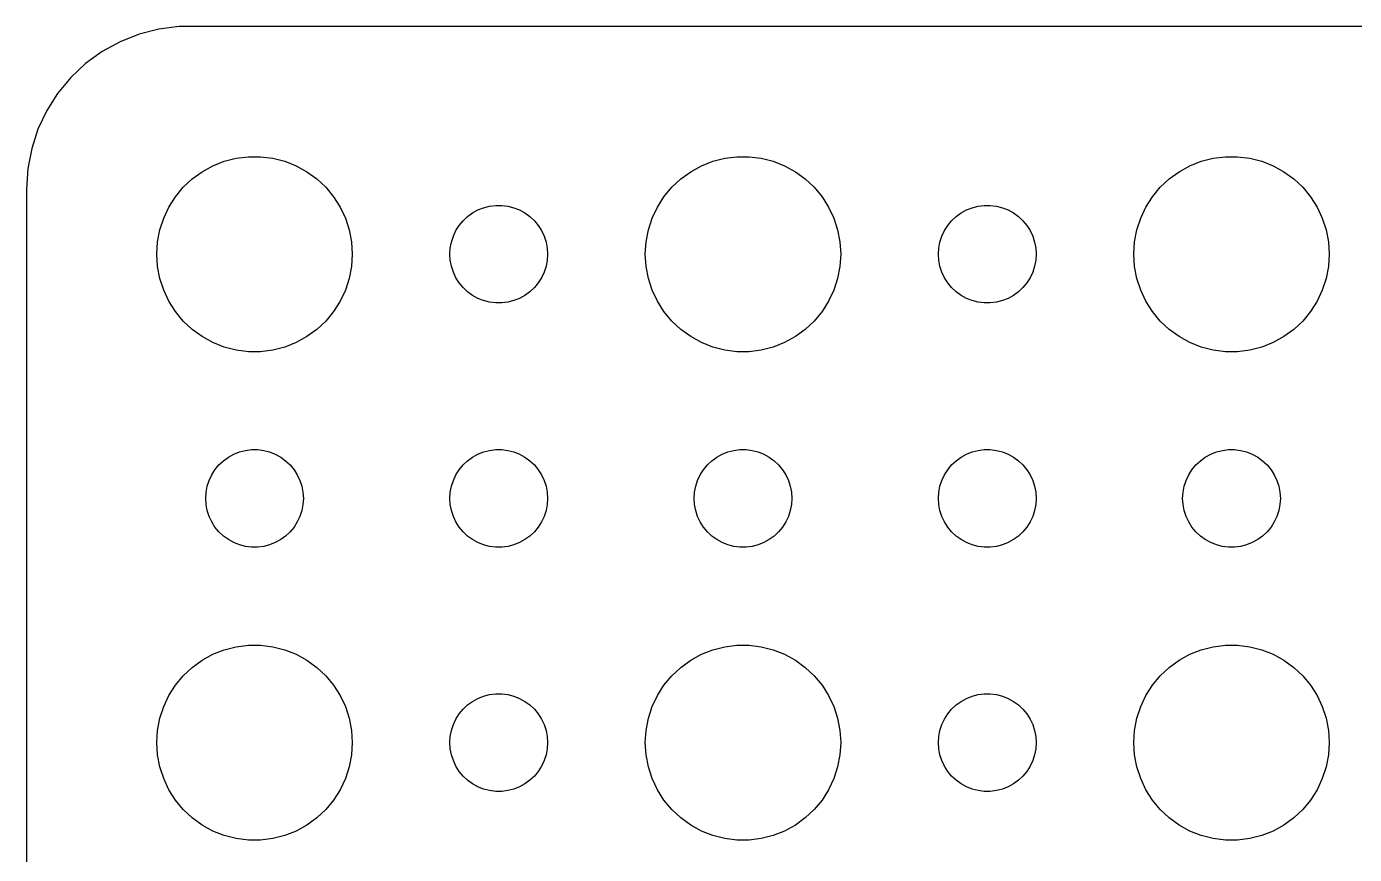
# Model space of a CAD drawing. Header units: metres. Extents: x -157 to 157, y -22 to 22.
# Drawn here: x -157 to -116.22, y -3.43 to 21.99 of the extents above; entities that cross this region are included whole.
import ezdxf

# ---------------------------------------------------------------- set-up
doc = ezdxf.new("R2010")
doc.units = ezdxf.units.M

msp = doc.modelspace()

# ---------------------------------------------------------------- linework, layer by layer
for p, q in [((-153.545, 21.7553), (-154.129, 21.5241)), ((-152.937, 21.9114), (-153.545, 21.7553)), ((-152.314, 21.9901), (-152.937, 21.9114)), ((152.314, 21.9901), (-152.314, 21.9901)), ((-154.679, 21.2216), (-155.187, 20.8526)), ((-154.129, 21.5241), (-154.679, 21.2216)), ((-155.187, 20.8526), (-155.645, 20.4227)), ((-155.645, 20.4227), (-156.045, 19.9389)), ((-156.045, 19.9389), (-156.382, 19.4088)), ((-156.382, 19.4088), (-156.649, 18.8406)), ((-156.649, 18.8406), (-156.843, 18.2434)), ((-156.843, 18.2434), (-156.961, 17.6267)), ((-150.927, 17.8532), (-150.562, 17.9469)), ((-150.562, 17.9469), (-150.188, 17.9941)), ((-150.188, 17.9941), (-149.812, 17.9941)), ((-149.812, 17.9941), (-149.438, 17.9469)), ((-149.438, 17.9469), (-149.073, 17.8532)), ((-135.927, 17.8532), (-135.562, 17.9469)), ((-135.562, 17.9469), (-135.188, 17.9941)), ((-135.188, 17.9941), (-134.812, 17.9941)), ((-134.812, 17.9941), (-134.438, 17.9469)), ((-134.438, 17.9469), (-134.073, 17.8532)), ((-120.927, 17.8532), (-120.562, 17.9469)), ((-120.562, 17.9469), (-120.188, 17.9941)), ((-120.188, 17.9941), (-119.812, 17.9941)), ((-119.812, 17.9941), (-119.438, 17.9469)), ((-119.438, 17.9469), (-119.073, 17.8532)), ((-156.961, 17.6267), (-157, 17)), ((-151.607, 17.533), (-151.277, 17.7145)), ((-151.277, 17.7145), (-150.927, 17.8532)), ((-149.073, 17.8532), (-148.723, 17.7145)), ((-148.723, 17.7145), (-148.393, 17.533)), ((-136.607, 17.533), (-136.277, 17.7145)), ((-136.277, 17.7145), (-135.927, 17.8532)), ((-134.073, 17.8532), (-133.723, 17.7145)), ((-133.723, 17.7145), (-133.393, 17.533)), ((-121.607, 17.533), (-121.277, 17.7145)), ((-121.277, 17.7145), (-120.927, 17.8532)), ((-119.073, 17.8532), (-118.723, 17.7145)), ((-118.723, 17.7145), (-118.393, 17.533)), ((-152.187, 17.0536), (-151.912, 17.3115)), ((-151.912, 17.3115), (-151.607, 17.533)), ((-148.393, 17.533), (-148.088, 17.3115)), ((-148.088, 17.3115), (-147.813, 17.0536)), ((-137.187, 17.0536), (-136.912, 17.3115)), ((-136.912, 17.3115), (-136.607, 17.533)), ((-133.393, 17.533), (-133.088, 17.3115)), ((-133.088, 17.3115), (-132.813, 17.0536)), ((-122.187, 17.0536), (-121.912, 17.3115)), ((-121.912, 17.3115), (-121.607, 17.533)), ((-118.393, 17.533), (-118.088, 17.3115)), ((-118.088, 17.3115), (-117.813, 17.0536)), ((-157, 17), (-157, -17)), ((-152.629, 16.4453), (-152.427, 16.7634)), ((-152.427, 16.7634), (-152.187, 17.0536)), ((-147.813, 17.0536), (-147.573, 16.7634)), ((-147.573, 16.7634), (-147.371, 16.4453)), ((-137.629, 16.4453), (-137.427, 16.7634)), ((-137.427, 16.7634), (-137.187, 17.0536)), ((-132.813, 17.0536), (-132.573, 16.7634)), ((-132.573, 16.7634), (-132.371, 16.4453)), ((-122.629, 16.4453), (-122.427, 16.7634)), ((-122.427, 16.7634), (-122.187, 17.0536)), ((-117.813, 17.0536), (-117.573, 16.7634)), ((-117.573, 16.7634), (-117.371, 16.4453)), ((-152.789, 16.1044), (-152.629, 16.4453)), ((-147.371, 16.4453), (-147.211, 16.1044)), ((-143.304, 16.2665), (-143.139, 16.3572)), ((-143.139, 16.3572), (-142.964, 16.4266)), ((-142.964, 16.4266), (-142.781, 16.4734)), ((-142.781, 16.4734), (-142.594, 16.497)), ((-142.594, 16.497), (-142.406, 16.497)), ((-142.406, 16.497), (-142.219, 16.4734)), ((-142.219, 16.4734), (-142.036, 16.4266)), ((-142.036, 16.4266), (-141.861, 16.3572)), ((-141.861, 16.3572), (-141.696, 16.2665)), ((-137.789, 16.1044), (-137.629, 16.4453)), ((-132.371, 16.4453), (-132.211, 16.1044)), ((-128.304, 16.2665), (-128.139, 16.3572)), ((-128.139, 16.3572), (-127.964, 16.4266)), ((-127.964, 16.4266), (-127.781, 16.4734)), ((-127.781, 16.4734), (-127.594, 16.497)), ((-127.594, 16.497), (-127.406, 16.497)), ((-127.406, 16.497), (-127.219, 16.4734)), ((-127.219, 16.4734), (-127.036, 16.4266)), ((-127.036, 16.4266), (-126.861, 16.3572)), ((-126.861, 16.3572), (-126.696, 16.2665)), ((-122.789, 16.1044), (-122.629, 16.4453)), ((-117.371, 16.4453), (-117.211, 16.1044)), ((-152.906, 15.7461), (-152.789, 16.1044)), ((-147.211, 16.1044), (-147.094, 15.7461)), ((-143.714, 15.8817), (-143.593, 16.0268)), ((-143.593, 16.0268), (-143.456, 16.1558)), ((-143.456, 16.1558), (-143.304, 16.2665)), ((-141.696, 16.2665), (-141.544, 16.1558)), ((-141.544, 16.1558), (-141.407, 16.0268)), ((-141.407, 16.0268), (-141.286, 15.8817)), ((-137.906, 15.7461), (-137.789, 16.1044)), ((-132.211, 16.1044), (-132.094, 15.7461)), ((-128.714, 15.8817), (-128.593, 16.0268)), ((-128.593, 16.0268), (-128.456, 16.1558)), ((-128.456, 16.1558), (-128.304, 16.2665)), ((-126.696, 16.2665), (-126.544, 16.1558)), ((-126.544, 16.1558), (-126.407, 16.0268)), ((-126.407, 16.0268), (-126.286, 15.8817)), ((-122.906, 15.7461), (-122.789, 16.1044)), ((-117.211, 16.1044), (-117.094, 15.7461)), ((-152.976, 15.376), (-152.906, 15.7461)), ((-147.094, 15.7461), (-147.024, 15.376)), ((-143.953, 15.373), (-143.895, 15.5522)), ((-143.895, 15.5522), (-143.814, 15.7226)), ((-143.814, 15.7226), (-143.714, 15.8817)), ((-141.286, 15.8817), (-141.186, 15.7226)), ((-141.186, 15.7226), (-141.105, 15.5522)), ((-141.105, 15.5522), (-141.047, 15.373)), ((-137.976, 15.376), (-137.906, 15.7461)), ((-132.094, 15.7461), (-132.024, 15.376)), ((-128.953, 15.373), (-128.895, 15.5522)), ((-128.895, 15.5522), (-128.814, 15.7226)), ((-128.814, 15.7226), (-128.714, 15.8817)), ((-126.286, 15.8817), (-126.186, 15.7226)), ((-126.186, 15.7226), (-126.105, 15.5522)), ((-126.105, 15.5522), (-126.047, 15.373)), ((-122.976, 15.376), (-122.906, 15.7461)), ((-117.094, 15.7461), (-117.024, 15.376)), ((-153, 15), (-152.976, 15.376)), ((-147.024, 15.376), (-147, 15)), ((-144, 15), (-143.988, 15.188)), ((-143.988, 15.188), (-143.953, 15.373)), ((-141.047, 15.373), (-141.012, 15.188)), ((-141.012, 15.188), (-141, 15)), ((-138, 15), (-137.976, 15.376)), ((-132.024, 15.376), (-132, 15)), ((-129, 15), (-128.988, 15.188)), ((-128.988, 15.188), (-128.953, 15.373)), ((-126.047, 15.373), (-126.012, 15.188)), ((-126.012, 15.188), (-126, 15)), ((-123, 15), (-122.976, 15.376)), ((-117.024, 15.376), (-117, 15)), ((-152.976, 14.624), (-153, 15)), ((-147, 15), (-147.024, 14.624)), ((-143.988, 14.812), (-144, 15)), ((-143.953, 14.627), (-143.988, 14.812)), ((-141.012, 14.812), (-141.047, 14.627)), ((-141, 15), (-141.012, 14.812)), ((-137.976, 14.624), (-138, 15)), ((-132, 15), (-132.024, 14.624)), ((-128.988, 14.812), (-129, 15)), ((-128.953, 14.627), (-128.988, 14.812)), ((-126.012, 14.812), (-126.047, 14.627)), ((-126, 15), (-126.012, 14.812)), ((-122.976, 14.624), (-123, 15)), ((-117, 15), (-117.024, 14.624)), ((-152.906, 14.2539), (-152.976, 14.624)), ((-147.024, 14.624), (-147.094, 14.2539)), ((-143.895, 14.4478), (-143.953, 14.627)), ((-143.814, 14.2774), (-143.895, 14.4478)), ((-143.714, 14.1183), (-143.814, 14.2774)), ((-141.186, 14.2774), (-141.286, 14.1183)), ((-141.105, 14.4478), (-141.186, 14.2774)), ((-141.047, 14.627), (-141.105, 14.4478)), ((-137.906, 14.2539), (-137.976, 14.624)), ((-132.024, 14.624), (-132.094, 14.2539)), ((-128.895, 14.4478), (-128.953, 14.627)), ((-128.814, 14.2774), (-128.895, 14.4478)), ((-128.714, 14.1183), (-128.814, 14.2774)), ((-126.186, 14.2774), (-126.286, 14.1183)), ((-126.105, 14.4478), (-126.186, 14.2774)), ((-126.047, 14.627), (-126.105, 14.4478)), ((-122.906, 14.2539), (-122.976, 14.624)), ((-117.024, 14.624), (-117.094, 14.2539)), ((-152.789, 13.8956), (-152.906, 14.2539)), ((-152.629, 13.5547), (-152.789, 13.8956)), ((-147.211, 13.8956), (-147.371, 13.5547)), ((-147.094, 14.2539), (-147.211, 13.8956)), ((-143.593, 13.9732), (-143.714, 14.1183)), ((-143.456, 13.8442), (-143.593, 13.9732)), ((-141.407, 13.9732), (-141.544, 13.8442)), ((-141.286, 14.1183), (-141.407, 13.9732)), ((-137.789, 13.8956), (-137.906, 14.2539)), ((-137.629, 13.5547), (-137.789, 13.8956)), ((-132.211, 13.8956), (-132.371, 13.5547)), ((-132.094, 14.2539), (-132.211, 13.8956)), ((-128.593, 13.9732), (-128.714, 14.1183)), ((-128.456, 13.8442), (-128.593, 13.9732)), ((-126.407, 13.9732), (-126.544, 13.8442)), ((-126.286, 14.1183), (-126.407, 13.9732)), ((-122.789, 13.8956), (-122.906, 14.2539)), ((-122.629, 13.5547), (-122.789, 13.8956)), ((-117.211, 13.8956), (-117.371, 13.5547)), ((-117.094, 14.2539), (-117.211, 13.8956)), ((-152.427, 13.2366), (-152.629, 13.5547)), ((-147.371, 13.5547), (-147.573, 13.2366)), ((-143.304, 13.7335), (-143.456, 13.8442)), ((-143.139, 13.6427), (-143.304, 13.7335)), ((-142.964, 13.5734), (-143.139, 13.6427)), ((-142.781, 13.5266), (-142.964, 13.5734)), ((-142.594, 13.5029), (-142.781, 13.5266)), ((-142.406, 13.5029), (-142.594, 13.5029)), ((-142.219, 13.5266), (-142.406, 13.5029)), ((-142.036, 13.5734), (-142.219, 13.5266)), ((-141.861, 13.6427), (-142.036, 13.5734)), ((-141.696, 13.7335), (-141.861, 13.6427)), ((-141.544, 13.8442), (-141.696, 13.7335)), ((-137.427, 13.2366), (-137.629, 13.5547)), ((-132.371, 13.5547), (-132.573, 13.2366)), ((-128.304, 13.7335), (-128.456, 13.8442)), ((-128.139, 13.6427), (-128.304, 13.7335)), ((-127.964, 13.5734), (-128.139, 13.6427)), ((-127.781, 13.5266), (-127.964, 13.5734)), ((-127.594, 13.5029), (-127.781, 13.5266)), ((-127.406, 13.5029), (-127.594, 13.5029)), ((-127.219, 13.5266), (-127.406, 13.5029)), ((-127.036, 13.5734), (-127.219, 13.5266)), ((-126.861, 13.6427), (-127.036, 13.5734)), ((-126.696, 13.7335), (-126.861, 13.6427)), ((-126.544, 13.8442), (-126.696, 13.7335)), ((-122.427, 13.2366), (-122.629, 13.5547)), ((-117.371, 13.5547), (-117.573, 13.2366)), ((-152.187, 12.9464), (-152.427, 13.2366)), ((-147.573, 13.2366), (-147.813, 12.9464)), ((-137.187, 12.9464), (-137.427, 13.2366)), ((-132.573, 13.2366), (-132.813, 12.9464)), ((-122.187, 12.9464), (-122.427, 13.2366)), ((-117.573, 13.2366), (-117.813, 12.9464)), ((-151.912, 12.6884), (-152.187, 12.9464)), ((-151.607, 12.467), (-151.912, 12.6884)), ((-148.088, 12.6884), (-148.393, 12.467)), ((-147.813, 12.9464), (-148.088, 12.6884)), ((-136.912, 12.6884), (-137.187, 12.9464)), ((-136.607, 12.467), (-136.912, 12.6884)), ((-133.088, 12.6884), (-133.393, 12.467)), ((-132.813, 12.9464), (-133.088, 12.6884)), ((-121.912, 12.6884), (-122.187, 12.9464)), ((-121.607, 12.467), (-121.912, 12.6884)), ((-118.088, 12.6884), (-118.393, 12.467)), ((-117.813, 12.9464), (-118.088, 12.6884)), ((-151.277, 12.2855), (-151.607, 12.467)), ((-150.927, 12.1468), (-151.277, 12.2855)), ((-148.723, 12.2855), (-149.073, 12.1468)), ((-148.393, 12.467), (-148.723, 12.2855)), ((-136.277, 12.2855), (-136.607, 12.467)), ((-135.927, 12.1468), (-136.277, 12.2855)), ((-133.723, 12.2855), (-134.073, 12.1468)), ((-133.393, 12.467), (-133.723, 12.2855)), ((-121.277, 12.2855), (-121.607, 12.467)), ((-120.927, 12.1468), (-121.277, 12.2855)), ((-118.723, 12.2855), (-119.073, 12.1468)), ((-118.393, 12.467), (-118.723, 12.2855)), ((-150.562, 12.0531), (-150.927, 12.1468)), ((-150.188, 12.0059), (-150.562, 12.0531)), ((-149.812, 12.0059), (-150.188, 12.0059)), ((-149.438, 12.0531), (-149.812, 12.0059)), ((-149.073, 12.1468), (-149.438, 12.0531)), ((-135.562, 12.0531), (-135.927, 12.1468)), ((-135.188, 12.0059), (-135.562, 12.0531)), ((-134.812, 12.0059), (-135.188, 12.0059)), ((-134.438, 12.0531), (-134.812, 12.0059)), ((-134.073, 12.1468), (-134.438, 12.0531)), ((-120.562, 12.0531), (-120.927, 12.1468)), ((-120.188, 12.0059), (-120.562, 12.0531)), ((-119.812, 12.0059), (-120.188, 12.0059)), ((-119.438, 12.0531), (-119.812, 12.0059)), ((-119.073, 12.1468), (-119.438, 12.0531)), ((-150.464, 8.92657), (-150.281, 8.97342)), ((-150.281, 8.97342), (-150.094, 8.99704)), ((-150.094, 8.99704), (-149.906, 8.99704)), ((-149.906, 8.99704), (-149.719, 8.97342)), ((-149.719, 8.97342), (-149.536, 8.92657)), ((-142.964, 8.92657), (-142.781, 8.97342)), ((-142.781, 8.97342), (-142.594, 8.99704)), ((-142.594, 8.99704), (-142.406, 8.99704)), ((-142.406, 8.99704), (-142.219, 8.97342)), ((-142.219, 8.97342), (-142.036, 8.92657)), ((-135.464, 8.92657), (-135.281, 8.97342)), ((-135.281, 8.97342), (-135.094, 8.99704)), ((-135.094, 8.99704), (-134.906, 8.99704)), ((-134.906, 8.99704), (-134.719, 8.97342)), ((-134.719, 8.97342), (-134.536, 8.92657)), ((-127.964, 8.92657), (-127.781, 8.97342)), ((-127.781, 8.97342), (-127.594, 8.99704)), ((-127.594, 8.99704), (-127.406, 8.99704)), ((-127.406, 8.99704), (-127.219, 8.97342)), ((-127.219, 8.97342), (-127.036, 8.92657)), ((-120.464, 8.92657), (-120.281, 8.97342)), ((-120.281, 8.97342), (-120.094, 8.99704)), ((-120.094, 8.99704), (-119.906, 8.99704)), ((-119.906, 8.99704), (-119.719, 8.97342)), ((-119.719, 8.97342), (-119.536, 8.92657)), ((-151.093, 8.52681), (-150.956, 8.65576)), ((-150.956, 8.65576), (-150.804, 8.76648)), ((-150.804, 8.76648), (-150.639, 8.85724)), ((-150.639, 8.85724), (-150.464, 8.92657)), ((-149.536, 8.92657), (-149.361, 8.85724)), ((-149.361, 8.85724), (-149.196, 8.76648)), ((-149.196, 8.76648), (-149.044, 8.65576)), ((-149.044, 8.65576), (-148.907, 8.52681)), ((-143.593, 8.52681), (-143.456, 8.65576)), ((-143.456, 8.65576), (-143.304, 8.76648)), ((-143.304, 8.76648), (-143.139, 8.85724)), ((-143.139, 8.85724), (-142.964, 8.92657)), ((-142.036, 8.92657), (-141.861, 8.85724)), ((-141.861, 8.85724), (-141.696, 8.76648)), ((-141.696, 8.76648), (-141.544, 8.65576)), ((-141.544, 8.65576), (-141.407, 8.52681)), ((-136.093, 8.52681), (-135.956, 8.65576)), ((-135.956, 8.65576), (-135.804, 8.76648)), ((-135.804, 8.76648), (-135.639, 8.85724)), ((-135.639, 8.85724), (-135.464, 8.92657)), ((-134.536, 8.92657), (-134.361, 8.85724)), ((-134.361, 8.85724), (-134.196, 8.76648)), ((-134.196, 8.76648), (-134.044, 8.65576)), ((-134.044, 8.65576), (-133.907, 8.52681)), ((-128.593, 8.52681), (-128.456, 8.65576)), ((-128.456, 8.65576), (-128.304, 8.76648)), ((-128.304, 8.76648), (-128.139, 8.85724)), ((-128.139, 8.85724), (-127.964, 8.92657)), ((-127.036, 8.92657), (-126.861, 8.85724)), ((-126.861, 8.85724), (-126.696, 8.76648)), ((-126.696, 8.76648), (-126.544, 8.65576)), ((-126.544, 8.65576), (-126.407, 8.52681)), ((-121.093, 8.52681), (-120.956, 8.65576)), ((-120.956, 8.65576), (-120.804, 8.76648)), ((-120.804, 8.76648), (-120.639, 8.85724)), ((-120.639, 8.85724), (-120.464, 8.92657)), ((-119.536, 8.92657), (-119.361, 8.85724)), ((-119.361, 8.85724), (-119.196, 8.76648)), ((-119.196, 8.76648), (-119.044, 8.65576)), ((-119.044, 8.65576), (-118.907, 8.52681)), ((-151.395, 8.05219), (-151.314, 8.22263)), ((-151.314, 8.22263), (-151.214, 8.38167)), ((-151.214, 8.38167), (-151.093, 8.52681)), ((-148.907, 8.52681), (-148.786, 8.38167)), ((-148.786, 8.38167), (-148.686, 8.22263)), ((-148.686, 8.22263), (-148.605, 8.05219)), ((-143.895, 8.05219), (-143.814, 8.22263)), ((-143.814, 8.22263), (-143.714, 8.38167)), ((-143.714, 8.38167), (-143.593, 8.52681)), ((-141.407, 8.52681), (-141.286, 8.38167)), ((-141.286, 8.38167), (-141.186, 8.22263)), ((-141.186, 8.22263), (-141.105, 8.05219)), ((-136.395, 8.05219), (-136.314, 8.22263)), ((-136.314, 8.22263), (-136.214, 8.38167)), ((-136.214, 8.38167), (-136.093, 8.52681)), ((-133.907, 8.52681), (-133.786, 8.38167)), ((-133.786, 8.38167), (-133.686, 8.22263)), ((-133.686, 8.22263), (-133.605, 8.05219)), ((-128.895, 8.05219), (-128.814, 8.22263)), ((-128.814, 8.22263), (-128.714, 8.38167)), ((-128.714, 8.38167), (-128.593, 8.52681)), ((-126.407, 8.52681), (-126.286, 8.38167)), ((-126.286, 8.38167), (-126.186, 8.22263)), ((-126.186, 8.22263), (-126.105, 8.05219)), ((-121.395, 8.05219), (-121.314, 8.22263)), ((-121.314, 8.22263), (-121.214, 8.38167)), ((-121.214, 8.38167), (-121.093, 8.52681)), ((-118.907, 8.52681), (-118.786, 8.38167)), ((-118.786, 8.38167), (-118.686, 8.22263)), ((-118.686, 8.22263), (-118.605, 8.05219)), ((-151.488, 7.68799), (-151.453, 7.87303)), ((-151.453, 7.87303), (-151.395, 8.05219)), ((-148.605, 8.05219), (-148.547, 7.87303)), ((-148.547, 7.87303), (-148.512, 7.68799)), ((-143.988, 7.68799), (-143.953, 7.87303)), ((-143.953, 7.87303), (-143.895, 8.05219)), ((-141.105, 8.05219), (-141.047, 7.87303)), ((-141.047, 7.87303), (-141.012, 7.68799)), ((-136.488, 7.68799), (-136.453, 7.87303)), ((-136.453, 7.87303), (-136.395, 8.05219)), ((-133.605, 8.05219), (-133.547, 7.87303)), ((-133.547, 7.87303), (-133.512, 7.68799)), ((-128.988, 7.68799), (-128.953, 7.87303)), ((-128.953, 7.87303), (-128.895, 8.05219)), ((-126.105, 8.05219), (-126.047, 7.87303)), ((-126.047, 7.87303), (-126.012, 7.68799)), ((-121.488, 7.68799), (-121.453, 7.87303)), ((-121.453, 7.87303), (-121.395, 8.05219)), ((-118.605, 8.05219), (-118.547, 7.87303)), ((-118.547, 7.87303), (-118.512, 7.68799)), ((-151.5, 7.5), (-151.488, 7.68799)), ((-151.488, 7.312), (-151.5, 7.5)), ((-148.512, 7.68799), (-148.5, 7.5)), ((-148.5, 7.5), (-148.512, 7.312)), ((-144, 7.5), (-143.988, 7.68799)), ((-143.988, 7.312), (-144, 7.5)), ((-141.012, 7.68799), (-141, 7.5)), ((-141, 7.5), (-141.012, 7.312)), ((-136.5, 7.5), (-136.488, 7.68799)), ((-136.488, 7.312), (-136.5, 7.5)), ((-133.512, 7.68799), (-133.5, 7.5)), ((-133.5, 7.5), (-133.512, 7.312)), ((-129, 7.5), (-128.988, 7.68799)), ((-128.988, 7.312), (-129, 7.5)), ((-126.012, 7.68799), (-126, 7.5)), ((-126, 7.5), (-126.012, 7.312)), ((-121.5, 7.5), (-121.488, 7.68799)), ((-121.488, 7.312), (-121.5, 7.5)), ((-118.512, 7.68799), (-118.5, 7.5)), ((-118.5, 7.5), (-118.512, 7.312)), ((-151.453, 7.12695), (-151.488, 7.312)), ((-151.395, 6.9478), (-151.453, 7.12695)), ((-151.314, 6.77736), (-151.395, 6.9478)), ((-148.605, 6.9478), (-148.686, 6.77736)), ((-148.547, 7.12695), (-148.605, 6.9478)), ((-148.512, 7.312), (-148.547, 7.12695)), ((-143.953, 7.12695), (-143.988, 7.312)), ((-143.895, 6.9478), (-143.953, 7.12695)), ((-143.814, 6.77736), (-143.895, 6.9478)), ((-141.105, 6.9478), (-141.186, 6.77736)), ((-141.047, 7.12695), (-141.105, 6.9478)), ((-141.012, 7.312), (-141.047, 7.12695)), ((-136.453, 7.12695), (-136.488, 7.312)), ((-136.395, 6.9478), (-136.453, 7.12695)), ((-136.314, 6.77736), (-136.395, 6.9478)), ((-133.605, 6.9478), (-133.686, 6.77736)), ((-133.547, 7.12695), (-133.605, 6.9478)), ((-133.512, 7.312), (-133.547, 7.12695)), ((-128.953, 7.12695), (-128.988, 7.312)), ((-128.895, 6.9478), (-128.953, 7.12695)), ((-128.814, 6.77736), (-128.895, 6.9478)), ((-126.105, 6.9478), (-126.186, 6.77736)), ((-126.047, 7.12695), (-126.105, 6.9478)), ((-126.012, 7.312), (-126.047, 7.12695)), ((-121.453, 7.12695), (-121.488, 7.312)), ((-121.395, 6.9478), (-121.453, 7.12695)), ((-121.314, 6.77736), (-121.395, 6.9478)), ((-118.605, 6.9478), (-118.686, 6.77736)), ((-118.547, 7.12695), (-118.605, 6.9478)), ((-118.512, 7.312), (-118.547, 7.12695)), ((-151.214, 6.61832), (-151.314, 6.77736)), ((-151.093, 6.47318), (-151.214, 6.61832)), ((-148.786, 6.61832), (-148.907, 6.47318)), ((-148.686, 6.77736), (-148.786, 6.61832)), ((-143.714, 6.61832), (-143.814, 6.77736)), ((-143.593, 6.47318), (-143.714, 6.61832)), ((-141.286, 6.61832), (-141.407, 6.47318)), ((-141.186, 6.77736), (-141.286, 6.61832)), ((-136.214, 6.61832), (-136.314, 6.77736)), ((-136.093, 6.47318), (-136.214, 6.61832)), ((-133.786, 6.61832), (-133.907, 6.47318)), ((-133.686, 6.77736), (-133.786, 6.61832)), ((-128.714, 6.61832), (-128.814, 6.77736)), ((-128.593, 6.47318), (-128.714, 6.61832)), ((-126.286, 6.61832), (-126.407, 6.47318)), ((-126.186, 6.77736), (-126.286, 6.61832)), ((-121.214, 6.61832), (-121.314, 6.77736)), ((-121.093, 6.47318), (-121.214, 6.61832)), ((-118.786, 6.61832), (-118.907, 6.47318)), ((-118.686, 6.77736), (-118.786, 6.61832)), ((-150.956, 6.34422), (-151.093, 6.47318)), ((-150.804, 6.23351), (-150.956, 6.34422)), ((-150.639, 6.14275), (-150.804, 6.23351)), ((-150.464, 6.07341), (-150.639, 6.14275)), ((-149.361, 6.14275), (-149.536, 6.07341)), ((-149.196, 6.23351), (-149.361, 6.14275)), ((-149.044, 6.34422), (-149.196, 6.23351)), ((-148.907, 6.47318), (-149.044, 6.34422)), ((-143.456, 6.34422), (-143.593, 6.47318)), ((-143.304, 6.23351), (-143.456, 6.34422)), ((-143.139, 6.14275), (-143.304, 6.23351)), ((-142.964, 6.07341), (-143.139, 6.14275)), ((-141.861, 6.14275), (-142.036, 6.07341)), ((-141.696, 6.23351), (-141.861, 6.14275)), ((-141.544, 6.34422), (-141.696, 6.23351)), ((-141.407, 6.47318), (-141.544, 6.34422)), ((-135.956, 6.34422), (-136.093, 6.47318)), ((-135.804, 6.23351), (-135.956, 6.34422)), ((-135.639, 6.14275), (-135.804, 6.23351)), ((-135.464, 6.07341), (-135.639, 6.14275)), ((-134.361, 6.14275), (-134.536, 6.07341)), ((-134.196, 6.23351), (-134.361, 6.14275)), ((-134.044, 6.34422), (-134.196, 6.23351)), ((-133.907, 6.47318), (-134.044, 6.34422)), ((-128.456, 6.34422), (-128.593, 6.47318)), ((-128.304, 6.23351), (-128.456, 6.34422)), ((-128.139, 6.14275), (-128.304, 6.23351)), ((-127.964, 6.07341), (-128.139, 6.14275)), ((-126.861, 6.14275), (-127.036, 6.07341)), ((-126.696, 6.23351), (-126.861, 6.14275)), ((-126.544, 6.34422), (-126.696, 6.23351)), ((-126.407, 6.47318), (-126.544, 6.34422)), ((-120.956, 6.34422), (-121.093, 6.47318)), ((-120.804, 6.23351), (-120.956, 6.34422)), ((-120.639, 6.14275), (-120.804, 6.23351)), ((-120.464, 6.07341), (-120.639, 6.14275)), ((-119.361, 6.14275), (-119.536, 6.07341)), ((-119.196, 6.23351), (-119.361, 6.14275)), ((-119.044, 6.34422), (-119.196, 6.23351)), ((-118.907, 6.47318), (-119.044, 6.34422)), ((-150.281, 6.02657), (-150.464, 6.07341)), ((-150.094, 6.00294), (-150.281, 6.02657)), ((-149.906, 6.00294), (-150.094, 6.00294)), ((-149.719, 6.02657), (-149.906, 6.00294)), ((-149.536, 6.07341), (-149.719, 6.02657)), ((-142.781, 6.02657), (-142.964, 6.07341)), ((-142.594, 6.00294), (-142.781, 6.02657)), ((-142.406, 6.00294), (-142.594, 6.00294)), ((-142.219, 6.02657), (-142.406, 6.00294)), ((-142.036, 6.07341), (-142.219, 6.02657)), ((-135.281, 6.02657), (-135.464, 6.07341)), ((-135.094, 6.00294), (-135.281, 6.02657)), ((-134.906, 6.00294), (-135.094, 6.00294)), ((-134.719, 6.02657), (-134.906, 6.00294)), ((-134.536, 6.07341), (-134.719, 6.02657)), ((-127.781, 6.02657), (-127.964, 6.07341)), ((-127.594, 6.00294), (-127.781, 6.02657)), ((-127.406, 6.00294), (-127.594, 6.00294)), ((-127.219, 6.02657), (-127.406, 6.00294)), ((-127.036, 6.07341), (-127.219, 6.02657)), ((-120.281, 6.02657), (-120.464, 6.07341)), ((-120.094, 6.00294), (-120.281, 6.02657)), ((-119.906, 6.00294), (-120.094, 6.00294)), ((-119.719, 6.02657), (-119.906, 6.00294)), ((-119.536, 6.07341), (-119.719, 6.02657)), ((-150.927, 2.85316), (-150.562, 2.94685)), ((-150.562, 2.94685), (-150.188, 2.99408)), ((-150.188, 2.99408), (-149.812, 2.99408)), ((-149.812, 2.99408), (-149.438, 2.94685)), ((-149.438, 2.94685), (-149.073, 2.85316)), ((-135.927, 2.85316), (-135.562, 2.94685)), ((-135.562, 2.94685), (-135.188, 2.99408)), ((-135.188, 2.99408), (-134.812, 2.99408)), ((-134.812, 2.99408), (-134.438, 2.94685)), ((-134.438, 2.94685), (-134.073, 2.85316)), ((-120.927, 2.85316), (-120.562, 2.94685)), ((-120.562, 2.94685), (-120.188, 2.99408)), ((-120.188, 2.99408), (-119.812, 2.99408)), ((-119.812, 2.99408), (-119.438, 2.94685)), ((-119.438, 2.94685), (-119.073, 2.85316)), ((-151.912, 2.31154), (-151.607, 2.53297)), ((-151.607, 2.53297), (-151.277, 2.71448)), ((-151.277, 2.71448), (-150.927, 2.85316)), ((-149.073, 2.85316), (-148.723, 2.71448)), ((-148.723, 2.71448), (-148.393, 2.53297)), ((-148.393, 2.53297), (-148.088, 2.31154)), ((-136.912, 2.31154), (-136.607, 2.53297)), ((-136.607, 2.53297), (-136.277, 2.71448)), ((-136.277, 2.71448), (-135.927, 2.85316)), ((-134.073, 2.85316), (-133.723, 2.71448)), ((-133.723, 2.71448), (-133.393, 2.53297)), ((-133.393, 2.53297), (-133.088, 2.31154)), ((-121.912, 2.31154), (-121.607, 2.53297)), ((-121.607, 2.53297), (-121.277, 2.71448)), ((-121.277, 2.71448), (-120.927, 2.85316)), ((-119.073, 2.85316), (-118.723, 2.71448)), ((-118.723, 2.71448), (-118.393, 2.53297)), ((-118.393, 2.53297), (-118.088, 2.31154)), ((-152.427, 1.76335), (-152.187, 2.05363)), ((-152.187, 2.05363), (-151.912, 2.31154)), ((-148.088, 2.31154), (-147.813, 2.05363)), ((-147.813, 2.05363), (-147.573, 1.76335)), ((-137.427, 1.76335), (-137.187, 2.05363)), ((-137.187, 2.05363), (-136.912, 2.31154)), ((-133.088, 2.31154), (-132.813, 2.05363)), ((-132.813, 2.05363), (-132.573, 1.76335)), ((-122.427, 1.76335), (-122.187, 2.05363)), ((-122.187, 2.05363), (-121.912, 2.31154)), ((-118.088, 2.31154), (-117.813, 2.05363)), ((-117.813, 2.05363), (-117.573, 1.76335)), ((-152.629, 1.44525), (-152.427, 1.76335)), ((-147.573, 1.76335), (-147.371, 1.44525)), ((-137.629, 1.44525), (-137.427, 1.76335)), ((-132.573, 1.76335), (-132.371, 1.44525)), ((-122.629, 1.44525), (-122.427, 1.76335)), ((-117.573, 1.76335), (-117.371, 1.44525)), ((-152.789, 1.10437), (-152.629, 1.44525)), ((-147.371, 1.44525), (-147.211, 1.10437)), ((-143.456, 1.15576), (-143.304, 1.26648)), ((-143.304, 1.26648), (-143.139, 1.35724)), ((-143.139, 1.35724), (-142.964, 1.42657)), ((-142.964, 1.42657), (-142.781, 1.47342)), ((-142.781, 1.47342), (-142.594, 1.49704)), ((-142.594, 1.49704), (-142.406, 1.49704)), ((-142.406, 1.49704), (-142.219, 1.47342)), ((-142.219, 1.47342), (-142.036, 1.42657)), ((-142.036, 1.42657), (-141.861, 1.35724)), ((-141.861, 1.35724), (-141.696, 1.26648)), ((-141.696, 1.26648), (-141.544, 1.15576)), ((-137.789, 1.10437), (-137.629, 1.44525)), ((-132.371, 1.44525), (-132.211, 1.10437)), ((-128.456, 1.15576), (-128.304, 1.26648)), ((-128.304, 1.26648), (-128.139, 1.35724)), ((-128.139, 1.35724), (-127.964, 1.42657)), ((-127.964, 1.42657), (-127.781, 1.47342)), ((-127.781, 1.47342), (-127.594, 1.49704)), ((-127.594, 1.49704), (-127.406, 1.49704)), ((-127.406, 1.49704), (-127.219, 1.47342)), ((-127.219, 1.47342), (-127.036, 1.42657)), ((-127.036, 1.42657), (-126.861, 1.35724)), ((-126.861, 1.35724), (-126.696, 1.26648)), ((-126.696, 1.26648), (-126.544, 1.15576)), ((-122.789, 1.10437), (-122.629, 1.44525)), ((-117.371, 1.44525), (-117.211, 1.10437)), ((-152.906, 0.746063), (-152.789, 1.10437)), ((-147.211, 1.10437), (-147.094, 0.746063)), ((-143.814, 0.722626), (-143.714, 0.881668)), ((-143.714, 0.881668), (-143.593, 1.02681)), ((-143.593, 1.02681), (-143.456, 1.15576)), ((-141.544, 1.15576), (-141.407, 1.02681)), ((-141.407, 1.02681), (-141.286, 0.881668)), ((-141.286, 0.881668), (-141.186, 0.722626)), ((-137.906, 0.746063), (-137.789, 1.10437)), ((-132.211, 1.10437), (-132.094, 0.746063)), ((-128.814, 0.722626), (-128.714, 0.881668)), ((-128.714, 0.881668), (-128.593, 1.02681)), ((-128.593, 1.02681), (-128.456, 1.15576)), ((-126.544, 1.15576), (-126.407, 1.02681)), ((-126.407, 1.02681), (-126.286, 0.881668)), ((-126.286, 0.881668), (-126.186, 0.722626)), ((-122.906, 0.746063), (-122.789, 1.10437)), ((-117.211, 1.10437), (-117.094, 0.746063)), ((-152.976, 0.375992), (-152.906, 0.746063)), ((-147.094, 0.746063), (-147.024, 0.375992)), ((-143.953, 0.373032), (-143.895, 0.552185)), ((-143.895, 0.552185), (-143.814, 0.722626)), ((-141.186, 0.722626), (-141.105, 0.552185)), ((-141.105, 0.552185), (-141.047, 0.373032)), ((-137.976, 0.375992), (-137.906, 0.746063)), ((-132.094, 0.746063), (-132.024, 0.375992)), ((-128.953, 0.373032), (-128.895, 0.552185)), ((-128.895, 0.552185), (-128.814, 0.722626)), ((-126.186, 0.722626), (-126.105, 0.552185)), ((-126.105, 0.552185), (-126.047, 0.373032)), ((-122.976, 0.375992), (-122.906, 0.746063)), ((-117.094, 0.746063), (-117.024, 0.375992)), ((-153, 0), (-152.976, 0.375992)), ((-152.976, -0.375992), (-153, 0)), ((-147.024, 0.375992), (-147, 0)), ((-147, 0), (-147.024, -0.375992)), ((-144, 0), (-143.988, 0.187988)), ((-143.988, -0.187988), (-144, 0)), ((-143.988, 0.187988), (-143.953, 0.373032)), ((-141.047, 0.373032), (-141.012, 0.187988)), ((-141.012, 0.187988), (-141, 0)), ((-141, 0), (-141.012, -0.187988)), ((-138, 0), (-137.976, 0.375992)), ((-137.976, -0.375992), (-138, 0)), ((-132.024, 0.375992), (-132, 0)), ((-132, 0), (-132.024, -0.375992)), ((-129, 0), (-128.988, 0.187988)), ((-128.988, -0.187988), (-129, 0)), ((-128.988, 0.187988), (-128.953, 0.373032)), ((-126.047, 0.373032), (-126.012, 0.187988)), ((-126.012, 0.187988), (-126, 0)), ((-126, 0), (-126.012, -0.187988)), ((-123, 0), (-122.976, 0.375992)), ((-122.976, -0.375992), (-123, 0)), ((-117.024, 0.375992), (-117, 0)), ((-117, 0), (-117.024, -0.375992)), ((-152.906, -0.746063), (-152.976, -0.375992)), ((-147.024, -0.375992), (-147.094, -0.746063)), ((-143.953, -0.373032), (-143.988, -0.187988)), ((-143.895, -0.552185), (-143.953, -0.373032)), ((-141.047, -0.373032), (-141.105, -0.552185)), ((-141.012, -0.187988), (-141.047, -0.373032)), ((-137.906, -0.746063), (-137.976, -0.375992)), ((-132.024, -0.375992), (-132.094, -0.746063)), ((-128.953, -0.373032), (-128.988, -0.187988)), ((-128.895, -0.552185), (-128.953, -0.373032)), ((-126.047, -0.373032), (-126.105, -0.552185)), ((-126.012, -0.187988), (-126.047, -0.373032)), ((-122.906, -0.746063), (-122.976, -0.375992)), ((-117.024, -0.375992), (-117.094, -0.746063)), ((-152.789, -1.10437), (-152.906, -0.746063)), ((-147.094, -0.746063), (-147.211, -1.10437)), ((-143.814, -0.722626), (-143.895, -0.552185)), ((-143.714, -0.881668), (-143.814, -0.722626)), ((-141.186, -0.722626), (-141.286, -0.881668)), ((-141.105, -0.552185), (-141.186, -0.722626)), ((-137.789, -1.10437), (-137.906, -0.746063)), ((-132.094, -0.746063), (-132.211, -1.10437)), ((-128.814, -0.722626), (-128.895, -0.552185)), ((-128.714, -0.881668), (-128.814, -0.722626)), ((-126.186, -0.722626), (-126.286, -0.881668)), ((-126.105, -0.552185), (-126.186, -0.722626)), ((-122.789, -1.10437), (-122.906, -0.746063)), ((-117.094, -0.746063), (-117.211, -1.10437)), ((-152.629, -1.44525), (-152.789, -1.10437)), ((-147.211, -1.10437), (-147.371, -1.44525)), ((-143.593, -1.02681), (-143.714, -0.881668)), ((-143.456, -1.15576), (-143.593, -1.02681)), ((-143.304, -1.26648), (-143.456, -1.15576)), ((-141.544, -1.15576), (-141.696, -1.26648)), ((-141.407, -1.02681), (-141.544, -1.15576)), ((-141.286, -0.881668), (-141.407, -1.02681)), ((-137.629, -1.44525), (-137.789, -1.10437)), ((-132.211, -1.10437), (-132.371, -1.44525)), ((-128.593, -1.02681), (-128.714, -0.881668)), ((-128.456, -1.15576), (-128.593, -1.02681)), ((-128.304, -1.26648), (-128.456, -1.15576)), ((-126.544, -1.15576), (-126.696, -1.26648)), ((-126.407, -1.02681), (-126.544, -1.15576)), ((-126.286, -0.881668), (-126.407, -1.02681)), ((-122.629, -1.44525), (-122.789, -1.10437)), ((-117.211, -1.10437), (-117.371, -1.44525)), ((-152.427, -1.76335), (-152.629, -1.44525)), ((-147.371, -1.44525), (-147.573, -1.76335)), ((-143.139, -1.35724), (-143.304, -1.26648)), ((-142.964, -1.42657), (-143.139, -1.35724)), ((-142.781, -1.47342), (-142.964, -1.42657)), ((-142.594, -1.49704), (-142.781, -1.47342)), ((-142.406, -1.49704), (-142.594, -1.49704)), ((-142.219, -1.47342), (-142.406, -1.49704)), ((-142.036, -1.42657), (-142.219, -1.47342)), ((-141.861, -1.35724), (-142.036, -1.42657)), ((-141.696, -1.26648), (-141.861, -1.35724)), ((-137.427, -1.76335), (-137.629, -1.44525)), ((-132.371, -1.44525), (-132.573, -1.76335)), ((-128.139, -1.35724), (-128.304, -1.26648)), ((-127.964, -1.42657), (-128.139, -1.35724)), ((-127.781, -1.47342), (-127.964, -1.42657)), ((-127.594, -1.49704), (-127.781, -1.47342)), ((-127.406, -1.49704), (-127.594, -1.49704)), ((-127.219, -1.47342), (-127.406, -1.49704)), ((-127.036, -1.42657), (-127.219, -1.47342)), ((-126.861, -1.35724), (-127.036, -1.42657)), ((-126.696, -1.26648), (-126.861, -1.35724)), ((-122.427, -1.76335), (-122.629, -1.44525)), ((-117.371, -1.44525), (-117.573, -1.76335)), ((-152.187, -2.05363), (-152.427, -1.76335)), ((-147.573, -1.76335), (-147.813, -2.05363)), ((-137.187, -2.05363), (-137.427, -1.76335)), ((-132.573, -1.76335), (-132.813, -2.05363)), ((-122.187, -2.05363), (-122.427, -1.76335)), ((-117.573, -1.76335), (-117.813, -2.05363)), ((-151.912, -2.31154), (-152.187, -2.05363)), ((-151.607, -2.53297), (-151.912, -2.31154)), ((-148.088, -2.31154), (-148.393, -2.53297)), ((-147.813, -2.05363), (-148.088, -2.31154)), ((-136.912, -2.31154), (-137.187, -2.05363)), ((-136.607, -2.53297), (-136.912, -2.31154)), ((-133.088, -2.31154), (-133.393, -2.53297)), ((-132.813, -2.05363), (-133.088, -2.31154)), ((-121.912, -2.31154), (-122.187, -2.05363)), ((-121.607, -2.53297), (-121.912, -2.31154)), ((-118.088, -2.31154), (-118.393, -2.53297)), ((-117.813, -2.05363), (-118.088, -2.31154)), ((-151.277, -2.71448), (-151.607, -2.53297)), ((-150.927, -2.85316), (-151.277, -2.71448)), ((-150.562, -2.94685), (-150.927, -2.85316)), ((-149.073, -2.85316), (-149.438, -2.94685)), ((-148.723, -2.71448), (-149.073, -2.85316)), ((-148.393, -2.53297), (-148.723, -2.71448)), ((-136.277, -2.71448), (-136.607, -2.53297)), ((-135.927, -2.85316), (-136.277, -2.71448)), ((-135.562, -2.94685), (-135.927, -2.85316)), ((-134.073, -2.85316), (-134.438, -2.94685)), ((-133.723, -2.71448), (-134.073, -2.85316)), ((-133.393, -2.53297), (-133.723, -2.71448)), ((-121.277, -2.71448), (-121.607, -2.53297)), ((-120.927, -2.85316), (-121.277, -2.71448)), ((-120.562, -2.94685), (-120.927, -2.85316)), ((-119.073, -2.85316), (-119.438, -2.94685)), ((-118.723, -2.71448), (-119.073, -2.85316)), ((-118.393, -2.53297), (-118.723, -2.71448)), ((-150.188, -2.99408), (-150.562, -2.94685)), ((-149.812, -2.99408), (-150.188, -2.99408)), ((-149.438, -2.94685), (-149.812, -2.99408)), ((-135.188, -2.99408), (-135.562, -2.94685)), ((-134.812, -2.99408), (-135.188, -2.99408)), ((-134.438, -2.94685), (-134.812, -2.99408)), ((-120.188, -2.99408), (-120.562, -2.94685)), ((-119.812, -2.99408), (-120.188, -2.99408)), ((-119.438, -2.94685), (-119.812, -2.99408))]:
    msp.add_line(p, q)

doc.saveas('drawing.dxf')
